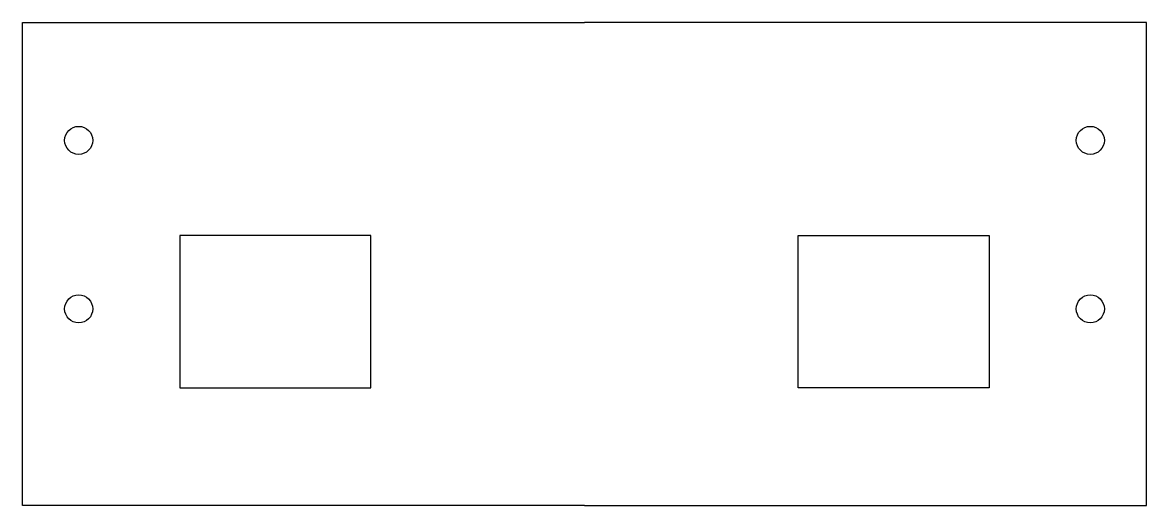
# Model space of a CAD drawing. Header units: millimetres. Extents: x 0 to 100, y 0 to 43.
import ezdxf

# ---------------------------------------------------------------- set-up
doc = ezdxf.new("R2010")
doc.units = ezdxf.units.MM

msp = doc.modelspace()

# ---------------------------------------------------------------- linework, layer by layer
for p, q in [((0, 0), (0, 43.012)), ((0, 43.012), (50, 43.012)), ((100, 43.012), (50, 43.012)), ((100, 0), (100, 43.012)), ((50, 0), (0, 0)), ((50, 0), (100, 0))]:
    msp.add_line(p, q)
for points in [[(14, 10.485), (31, 10.485), (31, 24.042), (14, 24.042)], [(86, 10.485), (69, 10.485), (69, 24.042), (86, 24.042)]]:
    msp.add_lwpolyline(points, close=True)
for centre in [(5, 32.512), (95, 32.512), (5, 17.512), (95, 17.512)]:
    msp.add_circle(centre, 1.25)

doc.saveas('drawing.dxf')
